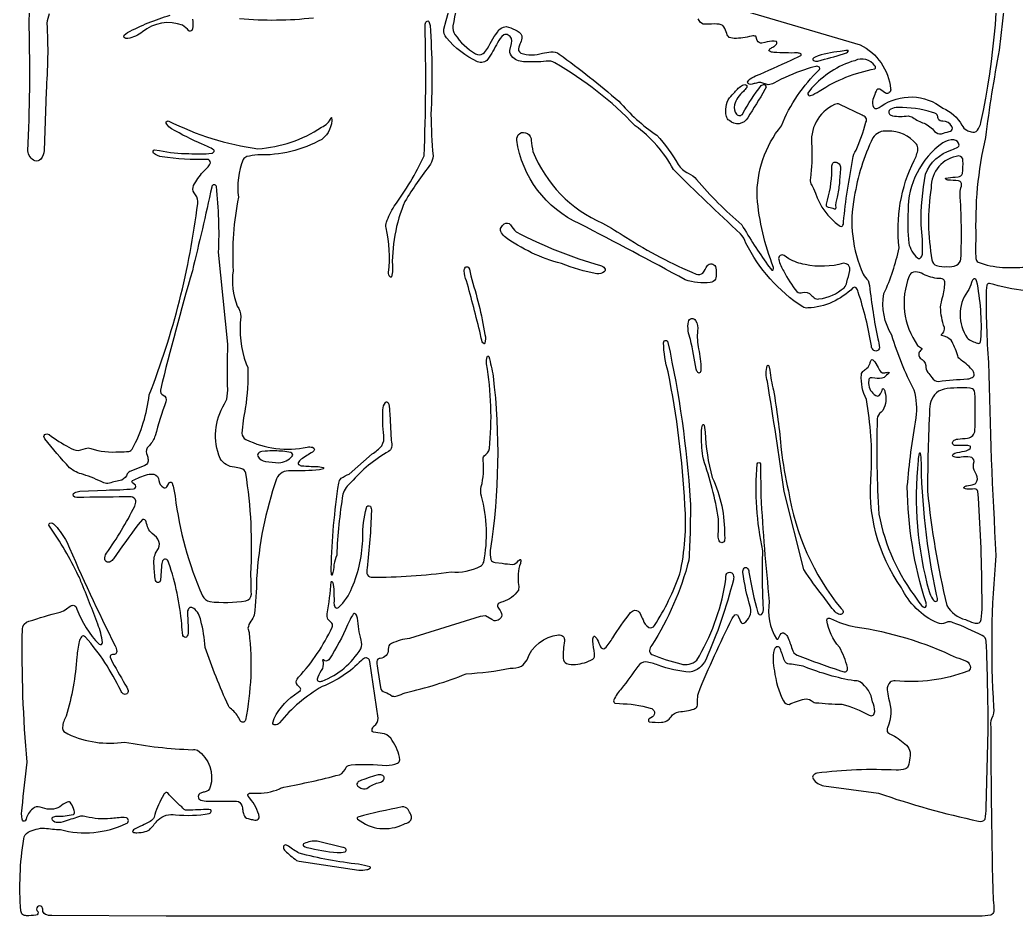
# Model space of a CAD drawing. Header units: metres. Extents: x 0.2 to 14.8, y 2.5 to 12.5.
# Drawn here: x 0.158 to 4.673, y 2.525 to 6.588 of the extents above; entities that cross this region are included whole.
import ezdxf

# ---------------------------------------------------------------- set-up
doc = ezdxf.new("R2010")
doc.units = ezdxf.units.M

msp = doc.modelspace()

# ---------------------------------------------------------------- linework, layer by layer
at = {"layer": 'Layer 1', "color": 0}
for points in [[(4.88273, 5.35068, -0.0755), (4.552, 5.39349, 0.3375), (4.54035, 5.38528), (4.53771, 5.36207, 0.0234), (4.54819, 5.03484, 0.0098), (4.582, 4.15957, 0.0396), (4.57119, 3.4722, -0.1439), (4.56239, 3.41947, 0.1722), (4.55873, 3.38299, 0.0064), (4.56852, 2.59839, -0.072), (4.57239, 2.54597, -0.2924), (4.55854, 2.52968, -0.0569), (4.50631, 2.52505), (0.82025, 2.52482), (0.30248, 2.52674, -0.1035), (0.27335, 2.53251, -0.2828), (0.26187, 2.55174, 0.116), (0.25975, 2.5613, 0.4422), (0.24162, 2.56966, 0.4421), (0.235, 2.55084), (0.23939, 2.54568, -0.2728), (0.23994, 2.53467, -0.273), (0.23056, 2.52887, -0.0329), (0.18742, 2.52662, -0.1555), (0.16992, 2.53195, -0.1863), (0.16233, 2.54795, -0.0588), (0.17529, 2.87462, -0.2775), (0.19589, 2.90514, -0.1191), (0.27019, 2.92416, 0.0359), (0.34129, 2.91695, 0.1797), (0.64012, 2.94462, 0.3288), (0.65006, 2.95762, 0.3289), (0.64056, 2.97095), (0.63067, 2.97232, 0.0172), (0.56858, 2.96684, -0.0855), (0.45802, 2.97528, 0.1071), (0.43217, 2.97728, -0.0051), (0.36348, 2.95555, -0.1328), (0.32208, 2.94928, -0.3057), (0.30379, 2.9657, -0.3401), (0.30677, 2.97299, -0.1253), (0.32552, 2.97832, 0.0813), (0.40023, 2.98587, 0.2943), (0.40514, 2.99301, 0.1195), (0.40108, 3.01245, 0.0497), (0.3865, 3.04095, 0.299), (0.3786, 3.04347, 0.0856), (0.35442, 3.03205, -0.2325), (0.28094, 3.01005), (0.24998, 3.01884, 0.2671), (0.21627, 3.01134, 0.1579), (0.18606, 2.96447), (0.18262, 2.95649, -0.2735), (0.17293, 2.95575, -0.2734), (0.1676, 2.96389, -0.084), (0.16844, 3.01495, -0.0058), (0.19048, 3.22234, -0.0265), (0.16948, 3.8252, -0.3437), (0.19919, 3.86172, -0.0142), (0.33998, 3.90332, 0.1047), (0.36987, 3.91872, -0.0603), (0.39156, 3.93241, -0.2351), (0.40758, 3.93184, -0.1932), (0.41629, 3.91699, 0.106), (0.51752, 3.75759, 0.2956), (0.5276, 3.75683, 0.2957), (0.53242, 3.76572, 0.0723), (0.51058, 3.8483, 0.0129), (0.43467, 4.04184, 0.1122), (0.42248, 4.06855, 0.0472), (0.2915, 4.29266, -0.3016), (0.29027, 4.30307, -0.3017), (0.29939, 4.30824, -0.1517), (0.31917, 4.29503, -0.0546), (0.37042, 4.22243, 0.0156), (0.58985, 3.75022, -0.1139), (0.59731, 3.72503, -0.4362), (0.5811, 3.71112, 0.1031), (0.57373, 3.70974, 0.3924), (0.56742, 3.69937), (0.57758, 3.67532, -0.0056), (0.642, 3.56224), (0.64808, 3.54707, -0.2888), (0.64211, 3.53278, -0.2887), (0.62664, 3.53199, -0.1512), (0.61473, 3.54739, 0.0705), (0.45517, 3.78964), (0.44554, 3.7952, 0.2454), (0.43717, 3.79114, 0.0936), (0.42706, 3.7702, 0.0313), (0.41596, 3.70043, -0.0562), (0.36764, 3.43184, 0.1096), (0.3511, 3.38082, 0.2059), (0.35714, 3.36247), (0.37581, 3.35087, 0.1494), (0.63277, 3.3138, 0.0376), (0.93935, 3.27916, -0.1527), (0.96244, 3.27668, -0.3269), (1.02058, 3.11039, -0.36), (0.99292, 3.08737, 0.0802), (0.97785, 3.08243, 0.3233), (0.96648, 3.06661, 0.3234), (0.97794, 3.05084, 0.0981), (1.00998, 3.04595, 0.0096), (1.14033, 3.0463, -0.307), (1.16325, 3.02678, -0.0524), (1.16814, 3.00476, 0.0485), (1.17252, 2.98432, 0.2888), (1.192, 2.96687, 0.0107), (1.21156, 2.96212, 0.156), (1.23373, 2.96155, 0.3215), (1.24242, 2.97432), (1.24073, 2.98499, 0.108), (1.19256, 3.06847, -0.5516), (1.19825, 3.08151), (1.22185, 3.0817, 0.1073), (1.335, 3.10153, -0.0788), (1.35433, 3.10982, 0.0209), (1.60614, 3.16599, 0.2105), (1.63729, 3.2002, -0.1795), (1.659, 3.21093, -0.0325), (1.81944, 3.20789, 0.1058), (1.86898, 3.21828, 0.27), (1.88027, 3.23343, 0.1155), (1.8451, 3.32126, 0.1865), (1.81008, 3.35145), (1.76006, 3.35812, -0.3465), (1.75392, 3.36801, -0.1705), (1.76333, 3.38762, 0.2533), (1.78152, 3.4218), (1.74358, 3.67874, 0.4195), (1.72581, 3.69591, 0.1496), (1.70589, 3.68351, -0.1025), (1.52864, 3.56568, 0.0939), (1.33462, 3.40099, -0.1872), (1.31354, 3.3913, -0.4284), (1.30452, 3.40099), (1.31019, 3.42149, -0.1387), (1.41939, 3.53991), (1.42927, 3.54822, 0.3007), (1.42858, 3.56016, -0.2195), (1.40958, 3.58743, -0.1273), (1.42139, 3.60805, 0.0775), (1.57271, 3.83422, 0.2188), (1.57244, 3.85332), (1.5535, 3.87145, -0.1588), (1.55121, 3.89509, 0.0168), (1.56914, 4.04099, -0.2971), (1.5706, 4.04237, -0.2961), (1.57244, 4.04162, -0.1019), (1.57848, 4.0277, -0.029), (1.58146, 3.94299, 0.1674), (1.58746, 3.92472, 0.4), (1.60256, 3.92453, 0.1136), (1.66302, 4.01357, 0.0982), (1.71212, 4.24293, -0.0663), (1.7285, 4.37622, -0.5387), (1.74652, 4.38318, -0.157), (1.75098, 4.36193, -0.0236), (1.73121, 4.10247, 0.0863), (1.73042, 4.07826, 0.3392), (1.75019, 4.06176, 0.035), (2.11194, 4.08522, 0.1366), (2.2456, 4.11145, 0.1819), (2.26062, 4.13012, 0.1132), (2.24975, 4.42951, -0.1292), (2.24931, 4.47224, 0.0813), (2.25819, 4.59099, -0.1657), (2.26204, 4.61245, 0.2091), (2.28606, 4.64451, 0.0666), (2.27317, 5.02878, -0.1123), (2.27625, 5.06137, -0.3049), (2.27941, 5.06395, -0.305), (2.283, 5.06199, -0.0267), (2.30277, 4.9727, -0.0677), (2.28992, 4.18309, 0.0983), (2.29267, 4.14193, 0.2963), (2.31279, 4.12778), (2.34348, 4.12445, 0.0163), (2.39112, 4.11899, 0.1994), (2.41669, 4.13518, -0.0786), (2.42479, 4.14228, -0.4739), (2.42683, 4.14157, -0.1318), (2.42675, 4.12424, 0.1284), (2.41837, 4.02703, -0.119), (2.41719, 4.00257, -0.1885), (2.34637, 3.9503, 0.1034), (2.32583, 3.94009, 0.356), (2.32427, 3.92591), (2.33089, 3.91699, -0.1307), (2.34239, 3.88995, -0.4353), (2.30739, 3.86432), (2.29714, 3.86997), (2.26877, 3.88626), (2.26773, 3.88659), (2.24444, 3.88268), (1.92442, 3.78403, 0.0699), (1.84164, 3.76126, 0.191), (1.82833, 3.74468), (1.82769, 3.73395, -0.4021), (1.79127, 3.69345, 0.3648), (1.77583, 3.67966, 0.0435), (1.78052, 3.63859), (1.79171, 3.56151, 0.2772), (1.81196, 3.54055, -0.0737), (1.84514, 3.52237, 0.1644), (1.86758, 3.52374, 0.0184), (1.90467, 3.53734, 0.0419), (2.18071, 3.62366, 0.0376), (2.3806, 3.64862, 0.0999), (2.43087, 3.65841, 0.1435), (2.45644, 3.68728, -0.2822), (2.59879, 3.8007, -0.4817), (2.62602, 3.77287, 0.0514), (2.62094, 3.69347, 0.2672), (2.63583, 3.6703, 0.1249), (2.67633, 3.66632, 0.1124), (2.75406, 3.68968, 0.2618), (2.76277, 3.71397, -0.0143), (2.75439, 3.77203, -0.1249), (2.758, 3.79141, -0.4627), (2.76369, 3.79278, -0.1282), (2.77489, 3.77907, -0.0076), (2.78958, 3.74545, 0.4616), (2.8096, 3.73905, 0.0504), (2.84506, 3.78626, -0.0295), (2.92562, 3.90074, -0.1489), (2.94579, 3.9118, -0.3098), (2.9691, 3.8962, 0.0359), (2.98231, 3.86857, 0.1875), (3.00825, 3.83395, 0.3464), (3.03421, 3.84226, 0.0569), (3.1491, 4.07612, 0.0732), (3.17229, 4.38857, 0.0363), (3.09573, 4.99262, -0.0616), (3.07508, 5.12474), (3.07767, 5.13297, -0.5721), (3.09506, 5.1258, -0.0368), (3.19664, 4.40932, -0.0177), (3.18983, 4.13862, -0.079), (3.02158, 3.75255, 0.1136), (3.01164, 3.72941, 0.2817), (3.02229, 3.71147, 0.0442), (3.15323, 3.66834, 0.2728), (3.22587, 3.68528, 0.0952), (3.3545, 4.03166, 0.0323), (3.35885, 4.07312, -0.3062), (3.37538, 4.08385, -0.3062), (3.3915, 4.07253, -0.1363), (3.39169, 4.04959, -0.0421), (3.2665, 3.68701, -0.2375), (3.19496, 3.63037, -0.069), (3.05014, 3.66309, 0.0534), (2.995, 3.67732, 0.2423), (2.95879, 3.65714, -0.0138), (2.88477, 3.55707, 0.0658), (2.84952, 3.50466, 0.3812), (2.85467, 3.49049), (2.875, 3.48809, -0.0728), (3.01533, 3.46701, -0.3169), (3.03368, 3.45123, -0.3169), (3.025, 3.42864), (3.01077, 3.41862, 0.2938), (3.00641, 3.41256, 0.2934), (3.01008, 3.40607, 0.0574), (3.06542, 3.40401, 0.2628), (3.10937, 3.42859, -0.2336), (3.14427, 3.45109, 0.053), (3.21325, 3.46366, 0.1943), (3.22731, 3.47518, 0.0922), (3.22933, 3.49878, -0.0706), (3.23308, 3.5358, -0.0198), (3.38673, 3.87434, -0.0852), (3.39889, 3.89041, -0.3593), (3.40989, 3.89057), (3.41419, 3.88426), (3.42048, 3.86799, 0.1565), (3.43031, 3.8537, 0.3334), (3.43921, 3.85355, 0.31), (3.46998, 3.92347, -0.0426), (3.43425, 4.08441, -0.1951), (3.44031, 4.10255, -0.4226), (3.45404, 4.10255, -0.196), (3.46242, 4.08455, 0.0327), (3.50327, 3.90062, 0.5177), (3.51877, 3.89266, 0.202), (3.52844, 3.92059, -0.026), (3.5251, 4.18041, -0.0731), (3.49944, 4.57501, -0.3582), (3.50673, 4.58103, -0.3584), (3.51404, 4.57501), (3.51598, 4.43041, 0.0111), (3.55454, 3.95128, 0.1858), (3.58779, 3.78145, 0.5087), (3.594, 3.7823, -0.05), (3.60792, 3.80595, -0.3202), (3.62214, 3.80701, -0.1442), (3.63669, 3.79189, -0.0286), (3.65808, 3.73582, 0.2304), (3.68114, 3.70797, 0.0167), (3.87752, 3.63714, 0.1406), (3.90004, 3.63307, 0.3379), (3.90919, 3.64241), (3.90892, 3.65178, 0.0716), (3.872, 3.74387, -0.1324), (3.81473, 3.86676, -0.5665), (3.83267, 3.87405, 0.0792), (3.94439, 3.83705, -0.0749), (4.40152, 3.69747, -0.0386), (4.44792, 3.6807, -0.282), (4.46575, 3.65126, -0.2863), (4.45373, 3.63462, -0.1115), (4.12481, 3.59139, 0.1558), (4.10198, 3.58495, 0.2417), (4.08912, 3.55105, 0.0322), (4.09494, 3.5132, -0.1825), (4.09021, 3.37899, 0.1773), (4.08921, 3.36116, 0.1545), (4.10425, 3.34922, -0.0857), (4.16887, 3.30541, -0.3261), (4.19089, 3.24195, -0.0778), (4.18364, 3.20449, -0.1969), (4.17144, 3.19232, -0.0728), (4.13004, 3.18632, 0.0456), (3.77048, 3.17243, 0.1322), (3.75381, 3.16301, 0.3068), (3.75304, 3.1473, 0.2304), (3.80223, 3.11601), (4.04939, 3.08224, 0.0314), (4.50335, 2.95568, 0.3629), (4.53256, 2.96445, 0.0576), (4.53739, 3.01537), (4.54719, 3.36799, 0.0078), (4.53798, 3.77126, 0.2624), (4.51994, 3.79697, 0.0281), (4.38848, 3.85501, 0.1547), (4.36325, 3.85851), (4.35312, 3.85466, -0.2333), (4.31687, 3.85389, -0.1785), (4.15358, 4.01372, -0.1831), (4.01694, 4.53457, 0.0554), (3.99454, 4.86707, -0.1305), (3.97181, 4.97987, -0.2246), (3.98162, 4.99728, 0.0468), (3.99683, 5.00974, 0.1965), (4.01119, 5.03199, -0.086), (4.01575, 5.04607, -0.3218), (4.01962, 5.04801, -0.1981), (4.03262, 5.0378), (4.04789, 5.01291, 0.1046), (4.06402, 4.9897, 0.1747), (4.06948, 4.98789, 0.0521), (4.08806, 4.9903, -0.1291), (4.09694, 4.99009, -0.27), (4.09798, 4.989, -0.2708), (4.09754, 4.98755, 0.0134), (4.07448, 4.9667, -0.1639), (4.03352, 4.96353), (4.02079, 4.96601, 0.3002), (4.00598, 4.95907), (4.00408, 4.94045, 0.2502), (4.0376, 4.88509, 0.2911), (4.05323, 4.88528, 0.0819), (4.06829, 4.9153, -0.5578), (4.07231, 4.91582, -0.118), (4.07875, 4.90259, -0.2026), (4.06894, 4.81772), (4.06092, 4.81009, 0.2099), (4.04381, 4.77887, 0.0234), (4.05079, 4.34743, 0.1174), (4.227, 3.95762, 0.1109), (4.25171, 3.92684), (4.25867, 3.92453, 0.3197), (4.26537, 3.92957, 0.1643), (4.26508, 3.94489, -0.0748), (4.18008, 4.47207, -0.0209), (4.21989, 4.78449, 0.1049), (4.21135, 4.90895, -0.0486), (4.11017, 5.15826, -0.185), (4.07381, 5.34737, 0.0604), (4.14256, 5.55495, -0.1432), (4.21083, 5.95128, 0.0893), (4.22823, 6.00159, 0.1967), (4.22108, 6.02505, 0.2403), (4.09089, 6.08349, 0.3018), (4.02398, 6.05326, 0.0734), (3.93994, 5.78512, 0.1581), (3.98021, 5.43559, 0.0954), (4.00331, 5.40624), (4.00887, 5.38339, 0.0225), (4.04598, 5.14243, -0.0697), (4.05371, 5.10116, -0.297), (4.04205, 5.08723, -0.297), (4.0246, 5.09226, -0.1431), (4.01733, 5.11001, 0.0386), (3.95767, 5.35434, 0.1264), (3.94862, 5.37343, 0.386), (3.93379, 5.37357, -0.1891), (3.72935, 5.28226, -0.1906), (3.70629, 5.28682, -0.1312), (3.44844, 5.57643, 0.1206), (3.42379, 5.61878, -0.0103), (3.11971, 5.91034, 0.1165), (2.9461, 6.10843, 0.0728), (2.58281, 6.39314, 0.1805), (2.54381, 6.40128, -0.0457), (2.44756, 6.3987, -0.2141), (2.39254, 6.41866, -0.249), (2.37781, 6.45001), (2.38642, 6.48209, 0.3622), (2.37137, 6.51976, 0.2897), (2.35077, 6.52005, 0.1114), (2.32244, 6.48514, -0.0341), (2.27948, 6.40991, -0.3341), (2.23183, 6.39826, -0.1066), (2.0916, 6.5068, -0.2166), (2.0795, 6.54624, -0.0719), (2.32567, 7.13789)], [(3.29929, 6.6718), (3.96658, 6.4757, -0.2576), (4.10404, 6.27603, -0.2971), (4.09855, 6.25873, -0.2971), (4.0805, 6.25676), (4.05967, 6.27126, 0.3576), (4.04225, 6.27187, 0.0639), (4.02979, 6.24259), (4.02358, 6.22741, 0.2119), (4.027, 6.19278, 0.3111), (4.04133, 6.18626, 0.1016), (4.06148, 6.19712, -0.3306), (4.34104, 6.18814, -0.1701), (4.42752, 6.11137, 0.1433), (4.44925, 6.08778, 0.0249), (4.46958, 6.08072, 0.3103), (4.49779, 6.08793, 0.1114), (4.51392, 6.12332, 0.0637), (4.5875, 7.01447, 0.0266)], [(0.29102, 6.61555, 0.0795), (0.28042, 6.57359, -0.0339), (0.27648, 6.26376), (0.26839, 5.99693, -0.12), (0.25242, 5.95732, -0.339), (0.22642, 5.94901, -0.2517), (0.19364, 5.99466, 0.0205), (0.19989, 6.55507, -0.0294), (0.22089, 6.84714, -0.328)], [(4.63479, 6.78589), (4.59714, 6.45139, 0.0162), (4.53406, 6.05541, 0.067), (4.49125, 5.59722, 0.0394), (4.49087, 5.50612, 0.1954), (4.50081, 5.48937, 0.0727), (4.61198, 5.46641, 0.0105), (4.71529, 5.46682, 0.0259)], [(2.15894, 6.72241, 0.0332), (2.12056, 6.56099, 0.2068), (2.12979, 6.52282, 0.1097), (2.22279, 6.43464, 0.2614), (2.25764, 6.43532, 0.1083), (2.27683, 6.45909, -0.0409), (2.32942, 6.54297, -0.3004), (2.37325, 6.55609, -0.0106), (2.41158, 6.53841, -0.3529), (2.43337, 6.50528, -0.0287), (2.42462, 6.47764), (2.41896, 6.46472, 0.3859), (2.42819, 6.43814, 0.1523), (2.5266, 6.43697, -0.0093), (2.5645, 6.44368, -0.204), (2.60258, 6.43295, -0.0218), (2.87244, 6.21984, 0.0673), (3.04462, 6.06559, -0.0469), (3.14223, 5.93341, 0.152), (3.18712, 5.89305, -0.1396), (3.22479, 5.86424, 0.0362), (3.42954, 5.65884, 0.0151), (3.54569, 5.47809), (3.56637, 5.45414, 0.4507), (3.57227, 5.45526, 0.2094), (3.57362, 5.46637, -0.0717), (3.49923, 5.78457, -0.1766), (3.60919, 6.10807, -0.1055), (3.78202, 6.36349, 0.3613), (3.78175, 6.37382, 0.2255), (3.7655, 6.37757, 0.0509), (3.71427, 6.36207, 0.0504), (3.57506, 6.30197, -0.1515), (3.54967, 6.29455), (3.51623, 6.30514, 0.0999), (3.49585, 6.30153, 0.04), (3.4766, 6.29657, -0.4511), (3.45581, 6.30618), (3.46108, 6.31462, -0.0935), (3.4925, 6.33414, 0.0107), (3.65337, 6.40549), (3.69802, 6.4272, 0.4823), (3.698, 6.43399, 0.1255), (3.68204, 6.43853, -0.02), (3.57544, 6.44074, -0.132), (3.554, 6.44778, -0.3798), (3.55337, 6.45241, -0.1254), (3.56275, 6.46074, -0.0252), (3.57837, 6.46937, 0.1526), (3.58896, 6.48203, 0.3378), (3.58689, 6.48987), (3.5761, 6.49166, 0.0713), (3.53396, 6.48564), (3.52046, 6.48364, -0.3592), (3.50025, 6.49514), (3.49419, 6.51393), (3.494, 6.51414, 0.1386), (3.47435, 6.51512, -0.0575), (3.39564, 6.50439), (3.37317, 6.50872, -0.1432), (3.3621, 6.52616), (3.35275, 6.54889, 0.2903), (3.32802, 6.56884, 0.0425), (3.28064, 6.56901), (3.2631, 6.56859, -0.301), (3.23658, 6.58512), (3.2316, 6.59293, 0.1814)], [(0.94039, 6.59116, -0.0864), (0.94062, 6.54851), (0.93679, 6.54039, -0.3897), (0.92333, 6.53916, 0.0536), (0.8955, 6.56403, 0.2697), (0.71358, 6.53422, -0.1227), (0.64675, 6.50445, -0.2266), (0.63098, 6.50872, -0.3757), (0.63083, 6.51916), (0.6456, 6.53082, -0.0518), (0.83856, 6.60962, 0.4777)], [(1.48835, 6.59678, -0.0519), (1.15348, 6.59355, -0.0873)]]:
    msp.add_lwpolyline(points, format="xyb", dxfattribs=at)
for points in [[(1.99019, 5.9717, 0.0166), (1.99442, 6.56355, -0.1612), (2.0011, 6.58159, -0.4428), (2.01162, 6.58159), (2.01679, 6.56355, -0.0316), (2.02087, 6.15957, 0.0178), (2.03044, 5.97176, -0.1164), (2.01889, 5.93403, 0.0292), (1.90333, 5.76507, 0.1136), (1.84667, 5.45432, -0.0287), (1.84273, 5.42362, -0.2814), (1.83823, 5.4213, -0.2811), (1.83412, 5.42424, -0.1431), (1.8286, 5.44291, 0.0873), (1.81754, 5.64595, -0.1343), (1.81902, 5.67064, -0.0416), (1.85437, 5.74353, 0.052), (1.99019, 5.9717)], [(3.87589, 6.44487, 0.0725), (3.76219, 6.42016, 0.1383), (3.7516, 6.41132, 0.4169), (3.75439, 6.40443, 0.1554), (3.77402, 6.40159), (3.78946, 6.40647, 0.0291), (3.90423, 6.43924, 0.1289), (3.91254, 6.44676, 0.2722), (3.91265, 6.44866, 0.272), (3.91104, 6.44968, 0.0595), (3.87589, 6.44487)], [(3.94167, 6.40353, 0.1395), (3.74631, 6.27859), (3.72975, 6.25576, 0.2904), (3.7318, 6.24702, 0.2903), (3.74058, 6.24516, 0.0548), (3.78119, 6.26507, -0.1017), (4.03314, 6.36614, 0.4118), (4.03314, 6.37962, 0.3718), (3.94167, 6.40353)], [(3.37354, 6.23532, -0.0121), (3.39781, 6.26091, -0.0973), (3.4335, 6.29272), (3.4436, 6.29541, -0.2737), (3.4521, 6.29083, -0.2739), (3.45217, 6.28118, -0.0214), (3.43727, 6.2642, 0.1568), (3.39704, 6.20284, 0.2216), (3.40542, 6.16099, 0.5329), (3.43508, 6.16368, -0.0487), (3.51837, 6.29114), (3.52819, 6.29593, -0.4221), (3.53962, 6.28401), (3.53454, 6.27209, -0.0113), (3.45679, 6.14501, -0.4959), (3.37346, 6.13207, -0.1967), (3.36, 6.15095, -0.1904), (3.37354, 6.23532)], [(3.74725, 6.0137, -0.0386), (3.74058, 5.87095, 0.1475), (3.74342, 5.8457, -0.0438), (3.7641, 5.8027, 0.1588), (3.87146, 5.65568, 0.1175), (3.8816, 5.65222, 0.2625), (3.88621, 5.6543, 0.1732), (3.89092, 5.67222, -0.0242), (3.93367, 5.95926, -0.19), (3.94769, 5.99716, 0.0326), (3.99281, 6.12459, 0.2171), (3.99281, 6.14455, 0.1134), (3.97471, 6.15593), (3.87417, 6.20555, 0.1932), (3.84962, 6.20468, 0.3306), (3.74725, 6.0137)], [(4.29387, 6.16799, 0.089), (4.13844, 6.19097, 0.1246), (4.10483, 6.18393, 0.4651), (4.09919, 6.16101, 0.1433), (4.11358, 6.15347, 0.0735), (4.18354, 6.15318, -0.1215), (4.205, 6.14532, 0.0575), (4.25614, 6.11989, -0.1107), (4.30396, 6.08312, 0.2366), (4.33502, 6.07237, 0.0057), (4.36937, 6.08209, 0.3707), (4.38506, 6.09805), (4.38158, 6.10562, 0.2813), (4.34164, 6.12889, -0.3663), (4.31977, 6.14162, 0.0782), (4.31487, 6.15797, 0.177), (4.29387, 6.16799)], [(0.74454, 4.88853, 0.0621), (0.96408, 5.75541, 0.2184), (0.95344, 5.79455, -0.0398), (0.9476, 5.80374, -0.2743), (0.94552, 5.83743, -0.0581), (0.98789, 5.8988, 0.0271), (1.01777, 5.93101), (1.02123, 5.94014, 0.4657), (1.00656, 5.95609, -0.0447), (0.80231, 5.96774, -0.156), (0.76352, 5.9843, -0.2692), (0.7618, 5.99319, -0.269), (0.76864, 5.99909), (0.79129, 5.99647, 0.0707), (0.92427, 5.98274, 0.0462), (1.02767, 5.98353, 0.1947), (1.03814, 5.99162, 0.3718), (1.03675, 5.99912, 0.0504), (0.98485, 6.02424, -0.0278), (0.84548, 6.09478, -0.1105), (0.82323, 6.11518, -0.3078), (0.8215, 6.12575, -0.308), (0.83073, 6.13124, 0.0851), (1.23681, 6.00445, 0.1334), (1.52494, 6.10209, 0.2052), (1.56883, 6.14512, -0.2175), (1.57019, 6.14649, -0.5102), (1.571, 6.14595, -0.2552), (1.52667, 6.04678, -0.1357), (1.23589, 5.97624, 0.0405), (1.18619, 5.96843, 0.1914), (1.17006, 5.95584, 0.1325), (1.14883, 5.78455, 0.0654), (1.12456, 5.45124, 0.1342), (1.14294, 5.29032, -0.1752), (1.15879, 5.24203, 0.1121), (1.18329, 5.02855), (1.19123, 5.01205, -0.0429), (1.17962, 4.82687, 0.0317), (1.16406, 4.71403, 0.26), (1.18164, 4.6858, 0.1646), (1.46029, 4.65103, -0.0913), (1.48385, 4.65093), (1.49035, 4.64678, -0.3831), (1.49035, 4.63466), (1.48392, 4.62878, 0.0126), (1.43285, 4.59605, 0.1138), (1.41983, 4.58053, 0.3345), (1.42114, 4.57305, 0.1655), (1.43748, 4.56639, 0.0103), (1.5021, 4.56284, -0.1102), (1.53329, 4.5583, -0.2761), (1.535, 4.55547, -0.2771), (1.53329, 4.55262), (1.51577, 4.54857, -0.03), (1.38517, 4.54374, 0.3286), (1.32114, 4.50764, 0.0679), (1.23096, 4.05541, -0.0274), (1.21981, 3.88978, -0.0735), (1.20523, 3.86184, 0.1394), (1.19167, 3.8298), (1.19669, 3.8103, -0.0785), (1.17998, 3.41287, -0.3133), (1.16926, 3.40382, -0.3132), (1.15704, 3.4107, 0.1055), (1.12227, 3.45884, -0.096), (1.10275, 3.47828, -0.0251), (0.99835, 3.74326, 0.0421), (0.97789, 3.86512, 0.1905), (0.94558, 3.91974), (0.93694, 3.92445, 0.3285), (0.92264, 3.91824, 0.1408), (0.917, 3.89734, -0.0128), (0.921, 3.81139, -0.1532), (0.9136, 3.7902, -0.565), (0.89698, 3.79726, -0.0418), (0.892, 3.84857, 0.0572), (0.8331, 4.12566, 0.1383), (0.82392, 4.14162), (0.81762, 4.14382, 0.2645), (0.80467, 4.13507, 0.1216), (0.79969, 4.11012), (0.79573, 4.04834), (0.79206, 4.03997, -0.569), (0.77306, 4.04684, -0.0533), (0.76664, 4.11487, -0.1454), (0.77304, 4.16978), (0.78579, 4.19084, 0.2528), (0.78358, 4.23351), (0.77671, 4.24305), (0.75767, 4.26026, -0.1503), (0.73904, 4.28355, -0.0119), (0.73029, 4.31178, 0.4491), (0.71325, 4.32318), (0.69387, 4.29968, 0.013), (0.58298, 4.14514, -0.1012), (0.56758, 4.13093, -0.4795), (0.54329, 4.14132, -0.1877), (0.55023, 4.17009, 0.0389), (0.67837, 4.38334, 0.1304), (0.68339, 4.40795, 0.3264), (0.6616, 4.42537, 0.0052), (0.44794, 4.42322, -0.0595), (0.40625, 4.42482, -0.302), (0.39973, 4.43441, -0.3022), (0.40606, 4.44414, -0.0958), (0.42979, 4.45122), (0.54927, 4.45682, 0.0232), (0.67333, 4.46266, 0.554), (0.68162, 4.47851), (0.66783, 4.4898, -0.4942), (0.66833, 4.49924, -0.0366), (0.73598, 4.52691, -0.1152), (0.76512, 4.52839, -0.3123), (0.78773, 4.49922, 0.2354), (0.8085, 4.46849, 0.3749), (0.82389, 4.4713), (0.83248, 4.48662, -0.2796), (0.83928, 4.49307, -0.2794), (0.84814, 4.49003, -0.0204), (0.86162, 4.42839, 0.0741), (0.98579, 3.97699, 0.231), (1.01867, 3.95082, 0.0684), (1.18269, 3.95455, 0.3468), (1.20723, 3.98491, -0.0095), (1.20533, 4.07639, 0.0519), (1.18214, 4.53301, 0.2765), (1.1601, 4.55462, 0.0089), (1.13008, 4.56001, -0.2399), (1.06506, 4.59984, -0.236), (1.08564, 4.84812), (1.09594, 4.8687), (1.09996, 4.90978, -0.0158), (1.10098, 5.11791), (1.05846, 5.53457, 0.0394), (1.04877, 5.83291, 0.3757), (1.03722, 5.84102, 0.3757), (1.02764, 5.83066, -0.0064), (0.93967, 5.4508, 0.0113), (0.79481, 4.90993, 0.3402), (0.80777, 4.88689, -0.3988), (0.81967, 4.85703, 0.0154), (0.77083, 4.70309, -0.1071), (0.74487, 4.65876), (0.7351, 4.64768, 0.2805), (0.73452, 4.61441, -0.0597), (0.73931, 4.59549, -0.3436), (0.72481, 4.56776), (0.66139, 4.54184, 0.1442), (0.64485, 4.5307, -0.2338), (0.61952, 4.50197, 0.027), (0.56348, 4.48774, -0.1551), (0.53817, 4.48997, 0.0254), (0.44569, 4.52743, -0.1264), (0.38335, 4.55805, -0.0228), (0.27083, 4.68843), (0.2671, 4.69966, -0.3992), (0.27971, 4.71134), (0.29125, 4.70799, 0.0429), (0.38035, 4.65076, 0.1367), (0.4231, 4.63624), (0.45462, 4.64516, -0.1976), (0.47887, 4.64478, 0.1006), (0.60925, 4.6303, 0.0593), (0.65183, 4.63212, 0.1782), (0.66756, 4.64243, 0.0921), (0.74454, 4.88853)], [(3.17383, 5.40951, 0.0063), (2.69537, 5.6637, -0.256), (2.40996, 6.04334, -0.2583), (2.42325, 6.07403, -0.5763), (2.47583, 6.04212, 0.0367), (2.48329, 5.99209, 0.1991), (2.79921, 5.6668, -0.0139), (2.90483, 5.60291, 0.044), (3.22352, 5.43587, 0.2534), (3.25339, 5.4407, 0.0325), (3.27385, 5.47476, -0.5584), (3.31048, 5.46959, -0.1337), (3.31067, 5.41245, -0.248), (3.28658, 5.39789, -0.1011), (3.17383, 5.40951)], [(4.26214, 5.88853, -0.2345), (4.38221, 5.99916, 0.0296), (4.40964, 6.01103, 0.2805), (4.4145, 6.02103, 0.3652), (4.39162, 6.0442, 0.1639), (4.34077, 6.03089, 0.244), (4.18331, 5.72209, 0.04), (4.18679, 5.57666, 0.1645), (4.22608, 5.50887, 0.4014), (4.24058, 5.50884, 0.1488), (4.24825, 5.52649, 0.0423), (4.24267, 5.65957, -0.0467), (4.26214, 5.88853)], [(4.28777, 5.82605, 0.083), (4.29196, 5.49978, 0.2828), (4.31273, 5.4742, 0.0964), (4.35985, 5.46959, 0.1352), (4.40302, 5.47632, 0.2428), (4.423, 5.50422, 0.0268), (4.41896, 5.80393, -0.0408), (4.42514, 5.83447, 0.4297), (4.41235, 5.85928, -0.0183), (4.36419, 5.86241, -0.1468), (4.35406, 5.86684, -0.2697), (4.35335, 5.86883, -0.2693), (4.35473, 5.87043, -0.06), (4.39735, 5.87543), (4.41094, 5.87695, 0.3067), (4.42956, 5.89187, 0.0453), (4.43239, 5.9507, 0.3847), (4.41423, 5.97218, 0.3792), (4.28777, 5.82605)], [(3.86277, 5.7853, 0.1057), (3.85546, 5.73572, -0.4847), (3.85031, 5.73041, 0.0256), (3.82323, 5.73807, -0.3231), (3.81312, 5.74759, -0.0712), (3.81831, 5.7708, 0.0716), (3.83873, 5.92741), (3.84069, 5.93637, -0.2969), (3.85289, 5.94353, -0.4297), (3.87742, 5.91755, 0.0065), (3.87202, 5.84634, -0.0275), (3.86277, 5.7853)], [(2.61208, 5.48337, -0.09), (2.35373, 5.60555, -0.0542), (2.33781, 5.62834, -0.2495), (2.33889, 5.64726, -0.0859), (2.35348, 5.66387, -0.4061), (2.38167, 5.65955, 0.0766), (2.40769, 5.62705, 0.0507), (2.78912, 5.47503, -0.1655), (2.80837, 5.46274, -0.3762), (2.80669, 5.44607, -0.2198), (2.77298, 5.43693, -0.0517), (2.61208, 5.48337)], [(3.89081, 5.4848, -0.1199), (3.71683, 5.4788, -0.0764), (3.64354, 5.50447), (3.62248, 5.51953, 0.3191), (3.60349, 5.51951, 0.3193), (3.59725, 5.50155, 0.0815), (3.61989, 5.44916, 0.0592), (3.67964, 5.35622, 0.3101), (3.70483, 5.35268, -0.3233), (3.74489, 5.34007, 0.0384), (3.75823, 5.32866, 0.2148), (3.77967, 5.32312, 0.149), (3.89331, 5.37395, 0.1676), (3.90664, 5.39884, -0.0055), (3.91925, 5.45191, 0.5085), (3.89081, 5.4848)], [(2.20121, 5.42757, -0.0341), (2.26594, 5.16193, -0.1206), (2.26529, 5.12237, -0.4449), (2.26023, 5.12043, -0.1983), (2.25339, 5.12845, -0.0325), (2.2456, 5.16187, 0.009), (2.1821, 5.40559, -0.0939), (2.17198, 5.44989, -0.2129), (2.1781, 5.46657, -0.388), (2.19117, 5.46603), (2.19604, 5.45807, -0.0529), (2.20121, 5.42757)], [(4.22687, 5.11253, 0.0676), (4.24444, 5.09959, -0.3899), (4.24525, 5.09705, -0.0923), (4.23969, 5.08909, 0.4372), (4.23869, 5.05495, -0.21), (4.26396, 5.02137, 0.2282), (4.27314, 4.99016, -0.0214), (4.29071, 4.9667, 0.2545), (4.32202, 4.9492, -0.0174), (4.45292, 4.96032, 0.0677), (4.47469, 4.96701, 0.2705), (4.48319, 4.98153, 0.1529), (4.47285, 5.00334, 0.0442), (4.41744, 5.05101, -0.1378), (4.40683, 5.07014, 0.0513), (4.37844, 5.13682, 0.1207), (4.33625, 5.15722, -0.4241), (4.3346, 5.16064, -0.1406), (4.34046, 5.1687, 0.2878), (4.34808, 5.19337, -0.0768), (4.33119, 5.28534, -0.0525), (4.34014, 5.33039, 0.0421), (4.35056, 5.39614, 0.2193), (4.34462, 5.41168), (4.33775, 5.41484, 0.0381), (4.31458, 5.41607, -0.081), (4.24367, 5.43937, 0.1777), (4.20737, 5.44441, 0.2654), (4.18875, 5.42666, 0.2544), (4.22687, 5.11253)], [(4.51383, 5.13937, 0.0667), (4.49419, 5.40601), (4.49004, 5.41209, 0.4741), (4.47508, 5.40857, 0.0473), (4.47029, 5.39716, -0.1044), (4.45248, 5.35703, 0.3165), (4.45181, 5.14695, 0.1518), (4.47458, 5.13191, 0.0213), (4.49748, 5.12243, 0.4), (4.51204, 5.12901), (4.51383, 5.13937)], [(3.19727, 5.13862, -0.14), (3.18796, 5.21993, -0.3162), (3.20217, 5.23424, -0.3162), (3.22046, 5.22572, -0.1666), (3.22952, 5.17928, 0.0753), (3.23408, 5.09645, -0.0383), (3.24487, 5.00491, -0.1657), (3.24071, 4.98887, -0.4224), (3.23123, 4.98887, -0.1356), (3.22314, 5.00472, 0.0129), (3.19727, 5.13862)], [(3.62239, 4.45064, 0.0054), (3.54581, 4.94903, -0.1527), (3.54558, 5.02043, -0.2879), (3.54925, 5.02271, -0.2872), (3.55289, 5.02043), (3.55723, 5.00034, 0.0454), (3.57348, 4.90941, -0.0208), (3.60885, 4.63916, 0.0282), (3.64135, 4.45295, 0.1321), (3.87956, 3.91949), (3.88631, 3.91314, -0.3121), (3.88763, 3.89886, -0.312), (3.87475, 3.89257, -0.1425), (3.85369, 3.90387, -0.0464), (3.8036, 3.96932, -0.0275), (3.7111, 4.09668), (3.62239, 4.45064)], [(4.2715, 4.45134, 0.0344), (4.35942, 3.93266, 0.2032), (4.44325, 3.86916, 0.0311), (4.48104, 3.85512, 0.1618), (4.50502, 3.85391, 0.2147), (4.51527, 3.86955, 0.0436), (4.51785, 3.99293, 0.0183), (4.50023, 4.44974, 0.235), (4.48619, 4.46197), (4.47571, 4.46066), (4.45612, 4.46116, -0.0584), (4.44377, 4.46209, -0.1157), (4.43804, 4.46468, -0.4854), (4.43758, 4.46993, -0.1483), (4.45035, 4.47628), (4.47348, 4.48026, 0.1432), (4.49123, 4.48745, 0.2749), (4.49352, 4.52568), (4.48256, 4.54645, -0.1649), (4.48264, 4.58601, 0.348), (4.46496, 4.60616, 0.0846), (4.42487, 4.60566, -0.0797), (4.39664, 4.60518), (4.38844, 4.60839, -0.5241), (4.38748, 4.61891), (4.3955, 4.62347, -0.0411), (4.43983, 4.63253, 0.1414), (4.46433, 4.64526, 0.4336), (4.46427, 4.65578), (4.45383, 4.65868, 0.0389), (4.41575, 4.65824, -0.0136), (4.3975, 4.65824, -0.2789), (4.38646, 4.66532, -0.2789), (4.3876, 4.67839, -0.1746), (4.40858, 4.68784, 0.015), (4.45314, 4.69203, 0.3662), (4.48681, 4.72672, 0.0154), (4.48631, 4.89816, 0.2286), (4.47539, 4.91541), (4.46494, 4.91839, 0.0589), (4.34648, 4.91459), (4.32087, 4.90526, 0.2388), (4.28092, 4.82334, 0.0099), (4.2715, 4.45134)], [(1.59375, 4.16162, 0.0218), (1.58156, 4.11824, -0.0733), (1.57387, 4.07218, -0.3166), (1.57213, 4.07098, -0.3178), (1.57042, 4.07224, -0.0304), (1.56917, 4.1028, -0.032), (1.60331, 4.48741, -0.142), (1.61454, 4.51057, -0.0273), (1.65058, 4.52924), (1.75477, 4.62024, 0.0693), (1.79833, 4.65774, 0.1742), (1.80719, 4.70337, -0.041), (1.80339, 4.82009, -0.1445), (1.81433, 4.85426, -0.3692), (1.82169, 4.85591, -0.1996), (1.82979, 4.84609, -0.0454), (1.83417, 4.80278), (1.84127, 4.68251, -0.074), (1.84237, 4.64991, -0.2294), (1.82931, 4.63197, 0.0818), (1.65925, 4.49182, 0.1527), (1.62171, 4.43793, 0.0283), (1.59375, 4.16162)], [(3.2955, 4.5142, -0.1149), (3.35177, 4.24874, -0.096), (3.35098, 4.2257, -0.3113), (3.33946, 4.21771, -0.3112), (3.32789, 4.22562, -0.1345), (3.32306, 4.24857, 0.0132), (3.32502, 4.32605, 0.042), (3.25573, 4.59726, -0.0479), (3.24769, 4.69949, -0.0987), (3.25158, 4.75151, -0.3091), (3.25527, 4.75403, -0.3091), (3.25896, 4.75151), (3.26448, 4.71943, 0.0612), (3.2955, 4.5142)], [(1.33135, 4.57997, 0.1762), (1.39248, 4.60953, 0.5312), (1.38631, 4.62668, 0.0498), (1.31385, 4.63416, 0.0174), (1.26898, 4.63301), (1.25392, 4.63197, 0.2534), (1.23585, 4.61857, 0.1831), (1.23644, 4.6097, 0.2717), (1.27144, 4.58632, 0.023), (1.33135, 4.57997)], [(4.22917, 4.59132, 0.095), (4.279, 3.99622, 0.0556), (4.29396, 3.96372, 0.2237), (4.30946, 3.95151, 0.426), (4.31737, 3.95966, 0.0701), (4.31256, 3.98274, -0.0515), (4.24346, 4.60609), (4.23973, 4.62364, 0.2808), (4.23659, 4.62454, 0.2813), (4.23433, 4.62216, 0.1001), (4.22917, 4.59132)], [(1.70298, 3.73712, 0.2093), (1.7041, 3.77657, -0.0359), (1.68783, 3.87595, 0.1511), (1.68054, 3.89355, 0.4551), (1.6686, 3.89424, 0.0549), (1.64296, 3.84499, -0.0422), (1.56133, 3.69128, -0.2317), (1.54392, 3.68068, -0.2402), (1.53842, 3.68372, 0.3437), (1.53033, 3.68639), (1.53019, 3.68612, -0.1324), (1.52921, 3.6477, 0.02), (1.50781, 3.60832), (1.50489, 3.5993, 0.3905), (1.51129, 3.58953, 0.1631), (1.52864, 3.59076, 0.1656), (1.70298, 3.73712)], [(3.88317, 3.48505, -0.0695), (4.00725, 3.43568, 0.2693), (4.02508, 3.43593, 0.2302), (4.03214, 3.45243, 0.0846), (4.02262, 3.49657, 0.2132), (3.96512, 3.58714, 0.1285), (3.93944, 3.59137, -0.0534), (3.71598, 3.65507, 0.0625), (3.64579, 3.66693, -0.2753), (3.62333, 3.68364, 0.0065), (3.60358, 3.73799, 0.2831), (3.59318, 3.74626, 0.283), (3.58112, 3.7407), (3.57648, 3.73191, 0.1182), (3.578, 3.63751, 0.0894), (3.61819, 3.50057, 0.2868), (3.64385, 3.48466, -0.0313), (3.71323, 3.50866, -0.2293), (3.7441, 3.5023, 0.1338), (3.76364, 3.49251, 0.0201), (3.88317, 3.48505)], [(1.77542, 3.16309, 0.0199), (1.69667, 3.13726, 0.1923), (1.68577, 3.12516, 0.2897), (1.69037, 3.11328, 0.0678), (1.70804, 3.1033, 0.2784), (1.7366, 3.10757, -0.1123), (1.78827, 3.13091, 0.1146), (1.80629, 3.14049, 0.5448), (1.79902, 3.16364, 0.1847), (1.77542, 3.16309)], [(0.76614, 2.97334, -0.1381), (0.74875, 2.95389, -0.0065), (0.67706, 2.9192, 0.1355), (0.66931, 2.9107, 0.3778), (0.67046, 2.9062, 0.1529), (0.68781, 2.90295, 0.0563), (0.72606, 2.90791, 0.1549), (0.75012, 2.92122, -0.0061), (0.78437, 2.9612, -0.2365), (0.86283, 2.98412, 0.0649), (1.01608, 2.98982, 0.2115), (1.02546, 2.99849, 0.3751), (1.02304, 3.00595), (1.01469, 3.00805, 0.0096), (0.91698, 3.00443, -0.2489), (0.89133, 3.01951, -0.041), (0.82787, 3.08376, 0.3294), (0.81967, 3.08499, 0.1568), (0.80842, 3.07343), (0.80254, 3.06224, 0.0576), (0.76614, 2.97334)], [(1.89779, 2.94232, 0.1255), (1.92354, 2.95355, 0.3348), (1.93044, 2.98512, 0.027), (1.91731, 3.00795, 0.2849), (1.89085, 3.01966, 0.0159), (1.68973, 2.97389, 0.5269), (1.68885, 2.96484, 0.3002), (1.89779, 2.94232)], [(1.42369, 2.81024, -0.0485), (1.37544, 2.84182), (1.36652, 2.84653, 0.2698), (1.3565, 2.84558, 0.27), (1.35237, 2.83639, 0.1695), (1.35985, 2.82101, 0.0308), (1.41181, 2.77755), (1.42389, 2.77312), (1.69396, 2.73232, 0.0336), (1.73081, 2.7357, 0.1341), (1.74556, 2.74268, 0.5492), (1.74485, 2.74772, 0.046), (1.69292, 2.75955, -0.0363), (1.42369, 2.81024)], [(1.50473, 2.86507, 0.1275), (1.44631, 2.85355, 0.5391), (1.44369, 2.84266, 0.1), (1.47573, 2.83228, 0.0496), (1.61389, 2.81278), (1.63269, 2.81624, 0.4361), (1.63548, 2.83028, 0.139), (1.62169, 2.83634), (1.50473, 2.86507)]]:
    msp.add_lwpolyline(points, format="xyb", close=True, dxfattribs=at)

doc.saveas('drawing.dxf')
